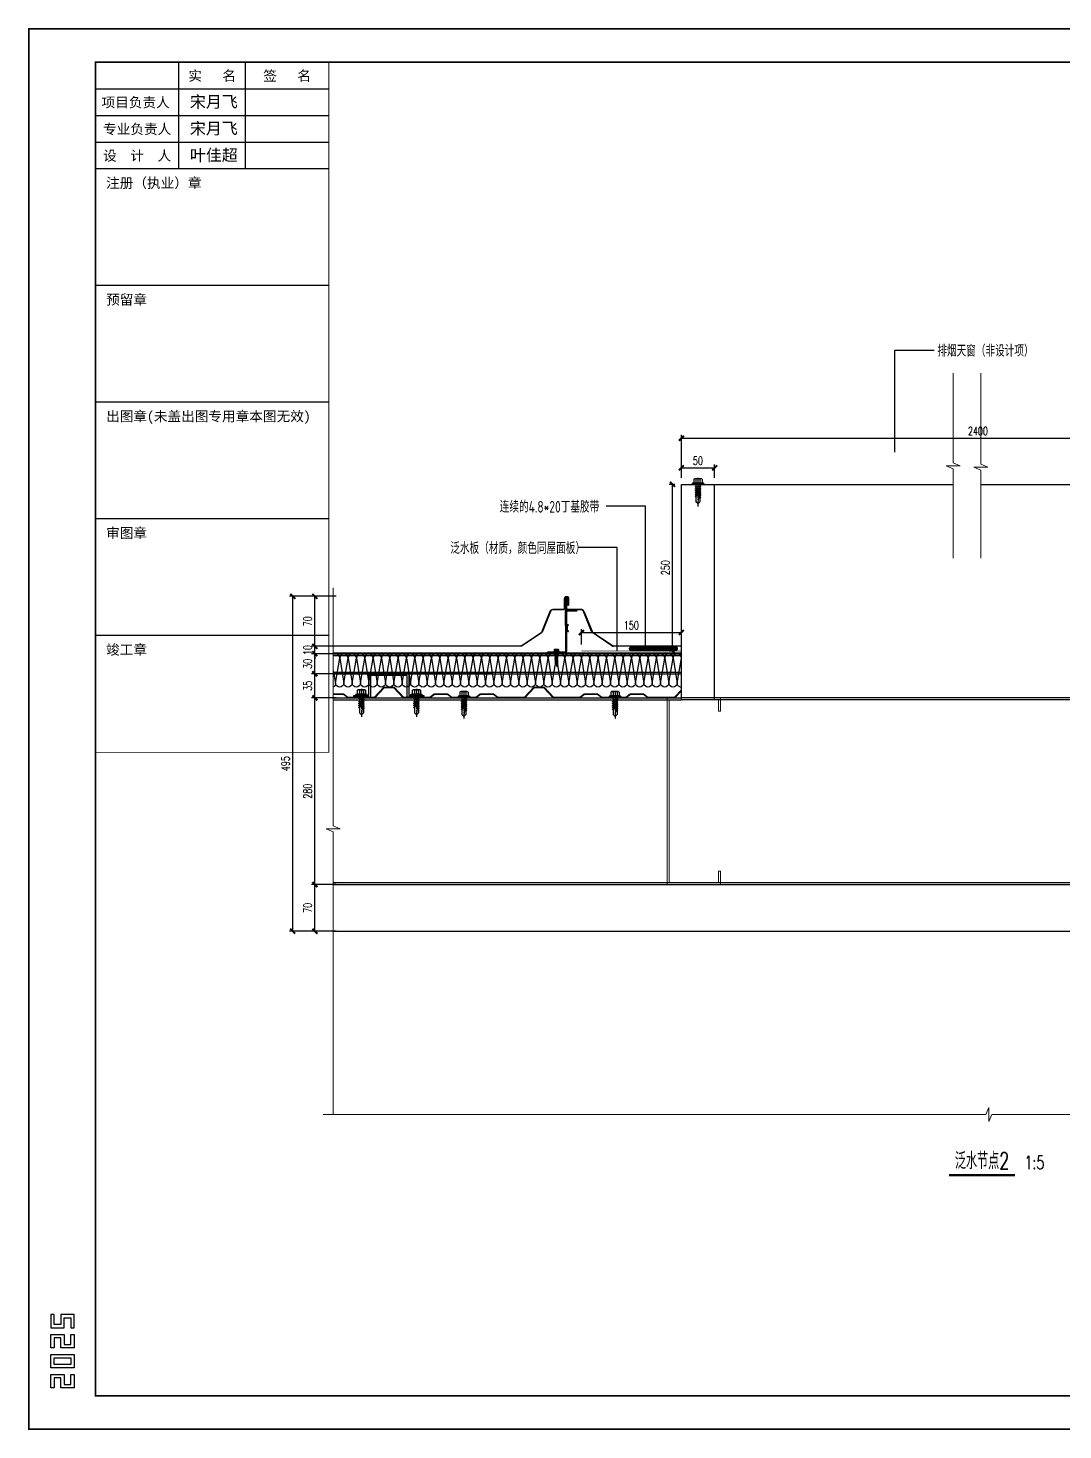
# Model space of a CAD drawing. Extents: x -599358 to 2865263, y -1062760 to 486533.
# Drawn here: x 129578 to 131130, y -728503 to -726400 of the extents above; entities that cross this region are included whole.
import ezdxf
from ezdxf.enums import TextEntityAlignment as Align

# ---------------------------------------------------------------- set-up
doc = ezdxf.new("R2010")
doc.units = 0
doc.linetypes.add('CENTER2', pattern=[28.575, 19.05, -3.175, 3.175, -3.175])
doc.linetypes.add('DASH', pattern=[0.35, 0.25, -0.1])
for name, color, linetype in [('0-cxFrame', 155, 'Continuous'), ('3符号', 173, 'Continuous'), ('A-AXIS-DP', 126, 'Continuous'), ('A-PUB_HATCH', 8, 'Continuous'), ('A-WINDOW', 140, 'Continuous'), ('BWM', 8, 'Continuous'), ('DIM', 173, 'Continuous'), ('Frame', 255, 'Continuous'), ('Glass cotton', 95, 'Continuous'), ('PJ', 151, 'Continuous'), ('qianming', 155, 'Continuous'), ('SEAMLOK75 - SHEET', 6, 'Continuous'), ('V900型压型底板', 190, 'Continuous'), ('WZ', 2, 'Continuous'), ('ZX', 1, 'CENTER2')]:
    doc.layers.add(name, color=color, linetype=linetype)
for name, color, linetype, lineweight in [('0-cxText', 131, 'Continuous', 25), ('S-dim', 81, 'Continuous', 0), ('屋面板', 6, 'Continuous', 13), ('底板', 2, 'Continuous', 13), ('文字标注引出线', 7, 'Continuous', 15), ('粗', 7, 'Continuous', 50), ('紧固件', 4, 'Continuous', 13)]:
    doc.layers.add(name, color=color, linetype=linetype, lineweight=lineweight)
doc.styles.add('cx_biaoti', font='')
doc.styles.add('cx_tuming', font='simhei.ttf')
doc.styles.add('cx_tuqian1', font='宋体.shx')
doc.styles.add('DHTEXT-1', font='romans.shx', dxfattribs={"width": 0.7, "bigfont": 'chinese.shx'})
doc.styles.add('jhz', font='TSSDENG.SHX', dxfattribs={"width": 0.75, "bigfont": 'TSSDCHN.SHX'})
doc.styles.add('卓越符号', font='ROMANS.shx', dxfattribs={"width": 0.7, "bigfont": 'CHINESE.shx'})
doc.styles.add('图框宋体', font='', dxfattribs={"width": 0.75})
doc.styles.add('黑体', font='simhei.ttf')
doc.styles.get('cx_biaoti').set_extended_font_data('SimSun')
doc.styles.get('图框宋体').set_extended_font_data('SimSun')
doc.dimstyles.new('ZN5', dxfattribs={"dimscale": 5, "dimtxt": 2.5, "dimasz": 1.5, "dimexe": 1, "dimexo": 2, "dimgap": 0.9, "dimtad": 1, "dimdec": 0, "dimdsep": 46, "dimtxsty": 'DHTEXT-1', "dimblk": 'ARCHTICK', "dimcen": 2.5, "dimclrd": 173, "dimclre": 173, "dimclrt": 7, "dimazin": 2, "dimtfac": 1, "dimtix": 1, "dimtmove": 2, "dimatfit": 3, "dimfxl": 0, "dimarcsym": 0})

# ---------------------------------------------------------------- blocks, each defined once
blk = doc.blocks.new('*U1764')
at = {"const_width": 0.7}
blk.add_lwpolyline([(-9.89, 0), (9.89, 0)], dxfattribs=at)
at = {"color": 0, "style": '卓越符号', "width": 0.7, "flags": 8}
blk.add_attdef('图名', text='', height=5, dxfattribs=at).set_placement((0, 1.85), align=Align.CENTER)
blk.add_attdef('比例', (12.69, 1.85), '', height=4, dxfattribs=at)
blk = doc.blocks.new('*U641')
at = {"layer": 'PJ'}
for p, q in [((-4.4, 0.5), (-4.4, 0)), ((4.4, 0), (-4.4, 0)), ((-4.1, 0.8), (-3.1, 1)), ((4.1, 0.8), (-4.1, 0.8)), ((-3.1, 3.9), (-3.1, 1)), ((3.1, 1), (-3.1, 1)), ((2.3, 4.2), (-2.3, 4.2)), ((-2, 0.8), (-1.5, 1)), ((-1.5, 3.9), (-1.5, 1)), ((-1.5, 0), (-1.5, -1.6)), ((1.5, 3.9), (1.5, 1)), ((2.2, 0.8), (1.5, 1)), ((1.5, 0), (1.5, -1.1)), ((3.1, 3.9), (3.1, 1)), ((4.1, 0.8), (3.1, 1)), ((4.4, 0.5), (4.4, 0)), ((-2.1, -1.9), (2.1, -1.4)), ((-2.1, -1.9), (-1.5, -1.6)), ((-2.1, -1.9), (-1.5, -2.2)), ((-2.1, -3.3), (2.1, -2.8)), ((-2.1, -3.3), (-1.5, -3)), ((-2.1, -3.3), (-1.5, -3.6)), ((-2.1, -4.7), (2.1, -4.2)), ((-2.1, -4.7), (-1.5, -4.4)), ((-2.1, -4.7), (-1.5, -5)), ((-2.1, -6.1), (2.1, -5.6)), ((-2.1, -6.1), (-1.5, -5.8)), ((-2.1, -6.1), (-1.5, -6.4)), ((-2.1, -7.5), (2.1, -7)), ((-2.1, -7.5), (-1.5, -7.2)), ((-2.1, -7.5), (-1.5, -7.8)), ((-2.1, -8.9), (-1.5, -8.6)), ((-2.1, -8.9), (-1.1, -8.8)), ((-2.1, -8.9), (-1.5, -9.2)), ((-1.5, -1.6), (1.5, -1.1)), ((-1.5, -2.2), (1.5, -1.7)), ((-1.5, -2.2), (-1.5, -3)), ((-1.5, -3), (1.5, -2.5)), ((-1.5, -3.6), (1.5, -3.1)), ((-1.5, -3.6), (-1.5, -4.4)), ((-1.5, -4.4), (1.5, -3.9)), ((-1.5, -5), (1.5, -4.5)), ((-1.5, -5), (-1.5, -5.8)), ((-1.5, -5.8), (1.5, -5.3)), ((-1.5, -6.4), (1.5, -5.9)), ((-1.5, -6.4), (-1.5, -7.2)), ((-1.5, -7.2), (1.5, -6.7)), ((-1.5, -7.8), (1.5, -7.3)), ((-1.5, -7.8), (-1.5, -8.6)), ((-1.5, -8.6), (-1, -8.5)), ((-1.5, -9.2), (-1.5, -13)), ((-1.5, -9.2), (-1.3, -9.2)), ((0.6, -8.2), (1.5, -8.1)), ((0.7, -8.6), (2.1, -8.4)), ((0.7, -8.8), (1.5, -8.7)), ((0.7, -9.6), (1.5, -9.5)), ((0.7, -10), (2.1, -9.8)), ((0.7, -10.2), (1.5, -10.1)), ((1.5, -0.3), (1.5, -1.1)), ((2.1, -1.4), (1.5, -1.1)), ((2.1, -1.4), (1.5, -1.7)), ((1.5, -1.7), (1.5, -2.5)), ((2.1, -2.8), (1.5, -2.5)), ((2.1, -2.8), (1.5, -3.1)), ((1.5, -3.1), (1.5, -3.9)), ((2.1, -4.2), (1.5, -3.9)), ((2.1, -4.2), (1.5, -4.5)), ((1.5, -4.5), (1.5, -5.3)), ((2.1, -5.6), (1.5, -5.3)), ((2.1, -5.6), (1.5, -5.9)), ((1.5, -5.9), (1.5, -6.7)), ((2.1, -7), (1.5, -6.7)), ((2.1, -7), (1.5, -7.3)), ((1.5, -7.3), (1.5, -8.1)), ((2.1, -8.4), (1.5, -8.1)), ((2.1, -8.4), (1.5, -8.7)), ((1.5, -8.7), (1.5, -9.5)), ((2.1, -9.8), (1.5, -9.5)), ((2.1, -9.8), (1.5, -10.1)), ((1.5, -10.1), (1.5, -13)), ((0, -14.4), (-1.5, -13)), ((0, -14.4), (1.5, -13))]:
    blk.add_line(p, q, dxfattribs=at)
blk.add_lwpolyline([(0, -14.4), (0.7, -10.2), (0.7, -8.5, 0.417657), (0.4, -8.2, 0.097062), (-1, -8.5), (-1.5, -9.6)], format="xyb", dxfattribs=at)
for centre, radius, start, end in [((-4.1, 0.5), 0.3, 90, 180), ((-2.3, 3.3), 0.951, 35.4009, 144.5991), ((0, 1), 3.2, 61.0594, 118.9406), ((2.3, 3.3), 0.951, 35.4009, 144.5991), ((4.1, 0.5), 0.3, 0, 90)]:
    blk.add_arc(centre, radius, start, end, dxfattribs=at)
at = {"layer": 'ZX', "ltscale": 0.2}
blk.add_line((0, 4.9), (0, -16.8), dxfattribs=at)
blk = doc.blocks.new('00990')
at = {"color": 2}
blk.add_lwpolyline([(7292.4, -17093.5), (7314.9, -17093.5), (7314.9, -17061), (7374.9, -17061), (7374.9, -17093.5), (7397.4, -17093.5), (7397.4, -17096), (7372.4, -17096), (7372.4, -17063.5), (7317.4, -17063.5), (7317.4, -17096), (7292.4, -17096)], close=True, dxfattribs=at)
at = {"layer": '紧固件', "xscale": 2, "yscale": 2, "zscale": 2}
for p in [(7303.6, -17093.5), (7386.1, -17093.5, 0)]:
    blk.add_blockref('*U641', p, dxfattribs=at)
blk = doc.blocks.new('*U1726')
at = {"layer": 'PJ'}
for p, q in [((-4.4, 0.5), (-4.4, 0)), ((4.4, 0), (-4.4, 0)), ((-4.1, 0.8), (-3.1, 1)), ((4.1, 0.8), (-4.1, 0.8)), ((-3.1, 3.9), (-3.1, 1)), ((3.1, 1), (-3.1, 1)), ((2.3, 4.2), (-2.3, 4.2)), ((-2, 0.8), (-1.5, 1)), ((-1.5, 3.9), (-1.5, 1)), ((-1.5, 0), (-1.5, -1.6)), ((1.5, 3.9), (1.5, 1)), ((2.2, 0.8), (1.5, 1)), ((1.5, 0), (1.5, -1.1)), ((3.1, 3.9), (3.1, 1)), ((4.1, 0.8), (3.1, 1)), ((4.4, 0.5), (4.4, 0)), ((-2.1, -1.9), (2.1, -1.4)), ((-2.1, -1.9), (-1.5, -1.6)), ((-2.1, -1.9), (-1.5, -2.2)), ((-2.1, -3.3), (2.1, -2.8)), ((-2.1, -3.3), (-1.5, -3)), ((-2.1, -3.3), (-1.5, -3.6)), ((-2.1, -4.7), (2.1, -4.2)), ((-2.1, -4.7), (-1.5, -4.4)), ((-2.1, -4.7), (-1.5, -5)), ((-2.1, -6.1), (2.1, -5.6)), ((-2.1, -6.1), (-1.5, -5.8)), ((-2.1, -6.1), (-1.5, -6.4)), ((-2.1, -7.5), (2.1, -7)), ((-2.1, -7.5), (-1.5, -7.2)), ((-2.1, -7.5), (-1.5, -7.8)), ((-2.1, -8.9), (2.1, -8.4)), ((-2.1, -8.9), (-1.5, -8.6)), ((-2.1, -8.9), (-1.5, -9.2)), ((-2.1, -10.3), (2.1, -9.8)), ((-2.1, -10.3), (-1.5, -10)), ((-2.1, -10.3), (-1.5, -10.6)), ((-2.1, -11.7), (2.1, -11.2)), ((-2.1, -11.7), (-1.5, -11.4)), ((-2.1, -11.7), (-1.5, -12)), ((-2.1, -13.1), (-1.5, -12.8)), ((-2.1, -13.1), (-1.1, -13)), ((-2.1, -13.1), (-1.5, -13.4)), ((-1.5, -1.6), (1.5, -1.1)), ((-1.5, -2.2), (1.5, -1.7)), ((-1.5, -2.2), (-1.5, -3)), ((-1.5, -3), (1.5, -2.5)), ((-1.5, -3.6), (1.5, -3.1)), ((-1.5, -3.6), (-1.5, -4.4)), ((-1.5, -4.4), (1.5, -3.9)), ((-1.5, -5), (1.5, -4.5)), ((-1.5, -5), (-1.5, -5.8)), ((-1.5, -5.8), (1.5, -5.3)), ((-1.5, -6.4), (1.5, -5.9)), ((-1.5, -6.4), (-1.5, -7.2)), ((-1.5, -7.2), (1.5, -6.7)), ((-1.5, -7.8), (1.5, -7.3)), ((-1.5, -7.8), (-1.5, -8.6)), ((-1.5, -8.6), (1.5, -8.1)), ((-1.5, -9.2), (1.5, -8.7)), ((-1.5, -9.2), (-1.5, -10)), ((-1.5, -10), (1.5, -9.5)), ((-1.5, -10.6), (1.5, -10.1)), ((-1.5, -10.6), (-1.5, -11.4)), ((-1.5, -11.4), (1.5, -10.9)), ((-1.5, -12), (1.5, -11.5)), ((-1.5, -12), (-1.5, -12.8)), ((-1.5, -12.8), (-1, -12.7)), ((-1.5, -13.4), (-1.5, -17.2)), ((-1.5, -13.4), (-1.3, -13.4)), ((0, -18.6), (-1.5, -17.2)), ((0, -18.6), (1.5, -17.2)), ((0.6, -12.4), (1.5, -12.3)), ((0.7, -12.8), (2.1, -12.6)), ((0.7, -13), (1.5, -12.9)), ((0.7, -13.8), (1.5, -13.7)), ((0.7, -14.2), (2.1, -14)), ((0.7, -14.4), (1.5, -14.3)), ((1.5, -0.3), (1.5, -1.1)), ((2.1, -1.4), (1.5, -1.1)), ((2.1, -1.4), (1.5, -1.7)), ((1.5, -1.7), (1.5, -2.5)), ((2.1, -2.8), (1.5, -2.5)), ((2.1, -2.8), (1.5, -3.1)), ((1.5, -3.1), (1.5, -3.9)), ((2.1, -4.2), (1.5, -3.9)), ((2.1, -4.2), (1.5, -4.5)), ((1.5, -4.5), (1.5, -5.3)), ((2.1, -5.6), (1.5, -5.3)), ((2.1, -5.6), (1.5, -5.9)), ((1.5, -5.9), (1.5, -6.7)), ((2.1, -7), (1.5, -6.7)), ((2.1, -7), (1.5, -7.3)), ((1.5, -7.3), (1.5, -8.1)), ((2.1, -8.4), (1.5, -8.1)), ((2.1, -8.4), (1.5, -8.7)), ((1.5, -8.7), (1.5, -9.5)), ((2.1, -9.8), (1.5, -9.5)), ((2.1, -9.8), (1.5, -10.1)), ((1.5, -10.1), (1.5, -10.9)), ((2.1, -11.2), (1.5, -10.9)), ((2.1, -11.2), (1.5, -11.5)), ((1.5, -11.5), (1.5, -12.3)), ((2.1, -12.6), (1.5, -12.3)), ((2.1, -12.6), (1.5, -12.9)), ((1.5, -12.9), (1.5, -13.7)), ((2.1, -14), (1.5, -13.7)), ((2.1, -14), (1.5, -14.3)), ((1.5, -14.3), (1.5, -17.2))]:
    blk.add_line(p, q, dxfattribs=at)
blk.add_lwpolyline([(0, -18.6), (0.7, -14.4), (0.7, -12.7, 0.417657), (0.4, -12.4, 0.097062), (-1, -12.7), (-1.5, -13.8)], format="xyb", dxfattribs=at)
for centre, radius, start, end in [((-4.1, 0.5), 0.3, 90, 180), ((-2.3, 3.3), 0.951, 35.4009, 144.5991), ((0, 1), 3.2, 61.0594, 118.9406), ((2.3, 3.3), 0.951, 35.4009, 144.5991), ((4.1, 0.5), 0.3, 0, 90)]:
    blk.add_arc(centre, radius, start, end, dxfattribs=at)
at = {"layer": 'ZX', "ltscale": 0.2}
blk.add_line((0, 4.9), (0, -21), dxfattribs=at)
blk = doc.blocks.new('A$C06060CBF')
at = {"layer": '粗', "lineweight": -2}
for p, q in [((26.8, 41.2), (26.8, 82.1)), ((27.4, 41.2), (27.4, 82.1)), ((43.8, 63.6), (29.7, 63.6)), ((43.8, 62.4), (43.8, 63.6)), ((27.4, 2.3), (27.4, 61.4)), ((28.7, 59.5), (27.4, 59.5)), ((30.4, 42.2), (28, 40.8)), ((28.7, 2.3), (28.7, 61.4)), ((43.8, 62.4), (29.7, 62.4)), ((26.8, 33), (26.8, 28.9)), ((28.7, 41.2), (27.4, 41.2)), ((27.4, 33), (27.4, 28.9)), ((28.7, 33), (27.4, 33)), ((30.4, 32), (28, 33.3)), ((29.2, 40.8), (28.4, 40.3)), ((29.2, 33.4), (28.4, 33.9)), ((30.7, 41.6), (29.2, 40.8)), ((29.2, 33.8), (29.2, 40.3)), ((30.7, 32.5), (29.2, 33.4)), ((30.9, 41.1), (29.8, 40.4)), ((29.8, 33.8), (29.8, 40.3)), ((30.6, 33.3), (29.8, 33.7)), ((30.9, 33.1), (29.8, 33.7)), ((26.4, 1.2), (0, 1.2)), ((0, 0), (0, 1.2)), ((26.4, 0), (0, 0)), ((19.5, 0), (19.5, 1.2))]:
    blk.add_line(p, q, dxfattribs=at)
at = {"layer": '粗'}
blk.add_line((27.4, 28.9), (26.8, 28.9), dxfattribs=at)
at = {"layer": '粗', "linetype": 'DASH', "lineweight": -2}
for p, q in [((9.7, 1.2), (9.7, 0)), ((16.9, 1.2), (16.9, 0))]:
    blk.add_line(p, q, dxfattribs=at)
at = {"layer": '粗', "lineweight": -2}
blk.add_lwpolyline([(27.4, 82.1, -1), (29.9, 82.1), (29.9, 73.1), (30.5, 73.1), (30.5, 82.1, 1), (26.8, 82.1)], format="xyb", dxfattribs=at)
for centre, radius, start, end in [((29.7, 61.4), 2.25, 90, 180), ((29.7, 61.4), 1.02, 90, 180), ((30.6, 41.6), 0.627, 302.657, 103.9204), ((27.8, 41.2), 1.02, 180, 300), ((27.8, 33), 1.02, 60, 180), ((27.8, 41.2), 0.41, 180, 300), ((27.8, 33), 0.41, 60, 180), ((29.9, 40.3), 0.717, 120, 180), ((29.9, 33.8), 0.717, 180, 240), ((29.9, 40.3), 0.102, 120, 180), ((29.9, 33.8), 0.102, 180, 240), ((30.6, 32.6), 0.627, 256.0796, 57.343), ((26.4, 2.3), 1.02, 270, 0), ((26.4, 2.3), 2.25, 270, 0)]:
    blk.add_arc(centre, radius, start, end, dxfattribs=at)
at = {"layer": '紧固件', "xscale": -1.023999999801318, "yscale": 1.023999999801318, "zscale": 1.023999999801318}
blk.add_blockref('*U1726', (13.2, 1.2), dxfattribs=at)
blk = doc.blocks.new('38990')
h = blk.add_hatch()
h.set_pattern_fill('ANSI31', color=256, scale=0.34, angle=-4.9986, style=0)
h.set_pattern_definition([(40.0013865, (1380503.2507, -35356.2821), (-0.693909236, 0.826928184), [])])
edge = h.paths.add_edge_path()
edge.add_arc((1405618.2, -61328.6), 3.6, 270.5816, 449.6218)
edge.add_line((1405618.3, -61325), (1405552.7, -61324.9))
edge.add_arc((1405554.6, -61328.5), 4.04, 116.9061, 243.2973)
edge.add_line((1405552.7, -61332.1), (1405618.3, -61332.2))
at = {"layer": 'A-PUB_HATCH', "color": 7}
for p, q in [((1405552.8, -61324.9, 39226584.3), (1405618.3, -61325, 39226584.3)), ((1405552.8, -61332.1, 39226584.3), (1405618.3, -61332.2, 39226584.3))]:
    blk.add_line(p, q, dxfattribs=at)
at = {"layer": 'Frame'}
for centre, radius, start, end in [((1405554.5, -61328.5, 39226584.3), 4.01, 115.9713, 243.9922), ((1405618.5, -61328.6, 39226584.3), 3.61, 266.5513, 93.4122)]:
    blk.add_arc(centre, radius, start, end, dxfattribs=at)
blk = doc.blocks.new('_ArchTick')
at = {"color": 0, "linetype": 'ByBlock', "const_width": 0.4}
blk.add_lwpolyline([(-0.5, -0.5), (0.5, 0.5)], dxfattribs=at)
blk = doc.blocks.new('*D1809')
at = {"layer": 'Defpoints', "color": 0, "ltscale": 50, "transparency": 16777216}
for p in [(130557.8, -727307.1), (130407.8, -727334.8), (130557.8, -727334.8)]:
    blk.add_point(p, dxfattribs=at)
at = {"layer": 'DIM', "color": 173, "linetype": 'ByBlock', "lineweight": -2, "ltscale": 50, "transparency": 16777216}
for p, q in [((130407.8, -727324.8), (130407.8, -727302.1)), ((130407.8, -727307.1), (130557.8, -727307.1)), ((130557.8, -727324.8), (130557.8, -727302.1))]:
    blk.add_line(p, q, dxfattribs=at)
at = {"layer": 'DIM', "color": 173, "lineweight": -2, "ltscale": 50, "transparency": 16777216, "xscale": 7.5, "yscale": 7.5, "zscale": 7.5, "rotation": 180}
blk.add_blockref('_ArchTick', (130407.8, -727307.1), dxfattribs=at)
at = {"layer": 'DIM', "color": 173, "lineweight": -2, "ltscale": 50, "transparency": 16777216, "xscale": 7.5, "yscale": 7.5, "zscale": 7.5}
blk.add_blockref('_ArchTick', (130557.8, -727307.1), dxfattribs=at)
at = {"layer": 'DIM', "color": 7, "ltscale": 50, "transparency": 16777216, "insert": (130482.8, -727296.3), "char_height": 12.5, "attachment_point": 5, "style": 'DHTEXT-1'}
blk.add_mtext('150', dxfattribs=at)
blk = doc.blocks.new('*D1810')
at = {"layer": 'Defpoints', "color": 0, "ltscale": 50, "transparency": 16777216}
for p in [(130544.6, -727084.8), (130557.8, -727084.8), (130557.8, -727334.8)]:
    blk.add_point(p, dxfattribs=at)
at = {"layer": 'DIM', "color": 173, "linetype": 'ByBlock', "lineweight": -2, "ltscale": 50, "transparency": 16777216}
for p, q in [((130547.8, -727084.8), (130539.6, -727084.8)), ((130544.6, -727334.8), (130544.6, -727084.8)), ((130547.8, -727334.8), (130539.6, -727334.8))]:
    blk.add_line(p, q, dxfattribs=at)
at = {"layer": 'DIM', "color": 173, "lineweight": -2, "ltscale": 50, "transparency": 16777216, "xscale": 7.5, "yscale": 7.5, "zscale": 7.5}
for p, rotation in [((130544.6, -727084.8), 90), ((130544.6, -727334.8), 270)]:
    blk.add_blockref('_ArchTick', p, dxfattribs=dict(at, rotation=rotation))
at = {"layer": 'DIM', "color": 7, "ltscale": 50, "transparency": 16777216, "insert": (130533.9, -727209.8), "char_height": 12.5, "attachment_point": 5, "rotation": 90, "style": 'DHTEXT-1'}
blk.add_mtext('250', dxfattribs=at)
blk = doc.blocks.new('*D1856')
at = {"layer": 'Defpoints', "color": 0, "ltscale": 50, "transparency": 16777216}
for p in [(131447.8, -727015.7), (130557.8, -727084.8, 0), (131447.8, -727084.8, 0)]:
    blk.add_point(p, dxfattribs=at)
at = {"layer": 'DIM', "color": 173, "linetype": 'ByBlock', "lineweight": -2, "ltscale": 50, "transparency": 16777216}
for p, q in [((130557.8, -727074.8), (130557.8, -727010.7)), ((130557.8, -727015.7), (131447.8, -727015.7)), ((131447.8, -727074.8), (131447.8, -727010.7))]:
    blk.add_line(p, q, dxfattribs=at)
at = {"layer": 'DIM', "color": 173, "lineweight": -2, "ltscale": 50, "transparency": 16777216, "xscale": 7.5, "yscale": 7.5, "zscale": 7.5, "rotation": 180}
blk.add_blockref('_ArchTick', (130557.8, -727015.7), dxfattribs=at)
at = {"layer": 'DIM', "color": 173, "lineweight": -2, "ltscale": 50, "transparency": 16777216, "xscale": 7.5, "yscale": 7.5, "zscale": 7.5}
blk.add_blockref('_ArchTick', (131447.8, -727015.7), dxfattribs=at)
at = {"layer": 'DIM', "color": 7, "ltscale": 50, "transparency": 16777216, "insert": (131002.8, -727005), "char_height": 12.5, "attachment_point": 5, "style": 'DHTEXT-1'}
blk.add_mtext('2400', dxfattribs=at)
blk = doc.blocks.new('*D1864')
at = {"layer": 'Defpoints', "color": 0, "ltscale": 50, "transparency": 16777216}
for p in [(130008, -727405), (130050.1, -727405), (130050.1, -727685)]:
    blk.add_point(p, dxfattribs=at)
at = {"layer": 'DIM', "color": 173, "linetype": 'ByBlock', "lineweight": -2, "ltscale": 50, "transparency": 16777216}
for p, q in [((130040.1, -727405), (130003, -727405)), ((130008, -727685), (130008, -727405)), ((130040.1, -727685), (130003, -727685))]:
    blk.add_line(p, q, dxfattribs=at)
at = {"layer": 'DIM', "color": 173, "lineweight": -2, "ltscale": 50, "transparency": 16777216, "xscale": 7.5, "yscale": 7.5, "zscale": 7.5}
for p, rotation in [((130008, -727405), 90), ((130008, -727685), 270)]:
    blk.add_blockref('_ArchTick', p, dxfattribs=dict(at, rotation=rotation))
at = {"layer": 'DIM', "color": 7, "ltscale": 50, "transparency": 16777216, "insert": (129997.2, -727545), "char_height": 12.5, "attachment_point": 5, "rotation": 90, "style": 'DHTEXT-1'}
blk.add_mtext('280', dxfattribs=at)
blk = doc.blocks.new('*D1865')
at = {"layer": 'Defpoints', "color": 0, "ltscale": 50, "transparency": 16777216}
for p in [(130008, -727368.9), (130283.8, -727368.9), (130050.1, -727405)]:
    blk.add_point(p, dxfattribs=at)
at = {"layer": 'DIM', "color": 173, "linetype": 'ByBlock', "lineweight": -2, "ltscale": 50, "transparency": 16777216}
for p, q in [((130273.8, -727368.9), (130003, -727368.9)), ((130008, -727405), (130008, -727368.9)), ((130040.1, -727405), (130003, -727405))]:
    blk.add_line(p, q, dxfattribs=at)
at = {"layer": 'DIM', "color": 173, "lineweight": -2, "ltscale": 50, "transparency": 16777216, "xscale": 7.5, "yscale": 7.5, "zscale": 7.5}
for p, rotation in [((130008, -727368.9), 90), ((130008, -727405), 270)]:
    blk.add_blockref('_ArchTick', p, dxfattribs=dict(at, rotation=rotation))
at = {"layer": 'DIM', "color": 7, "ltscale": 50, "transparency": 16777216, "insert": (129997.2, -727386.9), "char_height": 12.5, "attachment_point": 5, "rotation": 90, "style": 'DHTEXT-1'}
blk.add_mtext('35', dxfattribs=at)
blk = doc.blocks.new('*D1866')
at = {"layer": 'Defpoints', "color": 0, "ltscale": 50, "transparency": 16777216}
for p in [(130008, -727338.9), (130050.1, -727338.9), (130283.8, -727368.9)]:
    blk.add_point(p, dxfattribs=at)
at = {"layer": 'DIM', "color": 173, "linetype": 'ByBlock', "lineweight": -2, "ltscale": 50, "transparency": 16777216}
for p, q in [((130040.1, -727338.9), (130003, -727338.9)), ((130008, -727368.9), (130008, -727338.9)), ((130273.8, -727368.9), (130003, -727368.9))]:
    blk.add_line(p, q, dxfattribs=at)
at = {"layer": 'DIM', "color": 173, "lineweight": -2, "ltscale": 50, "transparency": 16777216, "xscale": 7.5, "yscale": 7.5, "zscale": 7.5}
for p, rotation in [((130008, -727338.9), 90), ((130008, -727368.9), 270)]:
    blk.add_blockref('_ArchTick', p, dxfattribs=dict(at, rotation=rotation))
at = {"layer": 'DIM', "color": 7, "ltscale": 50, "transparency": 16777216, "insert": (129997.2, -727353.9), "char_height": 12.5, "attachment_point": 5, "rotation": 90, "style": 'DHTEXT-1'}
blk.add_mtext('30', dxfattribs=at)
blk = doc.blocks.new('*D1867')
at = {"layer": 'Defpoints', "color": 0, "ltscale": 50, "transparency": 16777216}
for p in [(130008, -727327.7), (130050.1, -727327.7, 0), (130050.1, -727338.9)]:
    blk.add_point(p, dxfattribs=at)
at = {"layer": 'DIM', "color": 173, "linetype": 'ByBlock', "lineweight": -2, "ltscale": 50, "transparency": 16777216}
for p, q in [((130040.1, -727327.7), (130003, -727327.7)), ((130008, -727327.7), (130008, -727320.2)), ((130008, -727338.9), (130008, -727327.7)), ((130040.1, -727338.9), (130003, -727338.9)), ((130008, -727338.9), (130008, -727346.4))]:
    blk.add_line(p, q, dxfattribs=at)
at = {"layer": 'DIM', "color": 173, "lineweight": -2, "ltscale": 50, "transparency": 16777216, "xscale": 7.5, "yscale": 7.5, "zscale": 7.5}
for p, rotation in [((130008, -727327.7), 270), ((130008, -727338.9), 90)]:
    blk.add_blockref('_ArchTick', p, dxfattribs=dict(at, rotation=rotation))
at = {"layer": 'DIM', "color": 7, "ltscale": 50, "transparency": 16777216, "insert": (129997.2, -727333.3), "char_height": 12.5, "attachment_point": 5, "rotation": 90, "style": 'DHTEXT-1'}
blk.add_mtext('10', dxfattribs=at)
blk = doc.blocks.new('*D1868')
at = {"layer": 'Defpoints', "color": 0, "ltscale": 50, "transparency": 16777216}
for p in [(130008, -727252.7), (130050.1, -727252.7, 0), (130050.1, -727327.7, 0)]:
    blk.add_point(p, dxfattribs=at)
at = {"layer": 'DIM', "color": 173, "linetype": 'ByBlock', "lineweight": -2, "ltscale": 50, "transparency": 16777216}
for p, q in [((130040.1, -727252.7), (130003, -727252.7)), ((130008, -727327.7), (130008, -727252.7)), ((130040.1, -727327.7), (130003, -727327.7))]:
    blk.add_line(p, q, dxfattribs=at)
at = {"layer": 'DIM', "color": 173, "lineweight": -2, "ltscale": 50, "transparency": 16777216, "xscale": 7.5, "yscale": 7.5, "zscale": 7.5}
for p, rotation in [((130008, -727252.7), 90), ((130008, -727327.7), 270)]:
    blk.add_blockref('_ArchTick', p, dxfattribs=dict(at, rotation=rotation))
at = {"layer": 'DIM', "color": 7, "ltscale": 50, "transparency": 16777216, "insert": (129997.2, -727290.2), "char_height": 12.5, "attachment_point": 5, "rotation": 90, "style": 'DHTEXT-1'}
blk.add_mtext('70', dxfattribs=at)
blk = doc.blocks.new('*D1869')
at = {"layer": 'Defpoints', "color": 0, "ltscale": 50, "transparency": 16777216}
for p in [(129974.8, -727252.7), (130050.1, -727252.7, 0), (130050.1, -727755)]:
    blk.add_point(p, dxfattribs=at)
at = {"layer": 'DIM', "color": 173, "linetype": 'ByBlock', "lineweight": -2, "ltscale": 50, "transparency": 16777216}
for p, q in [((130040.1, -727252.7), (129969.8, -727252.7)), ((129974.8, -727755), (129974.8, -727252.7)), ((130040.1, -727755), (129969.8, -727755))]:
    blk.add_line(p, q, dxfattribs=at)
at = {"layer": 'DIM', "color": 173, "lineweight": -2, "ltscale": 50, "transparency": 16777216, "xscale": 7.5, "yscale": 7.5, "zscale": 7.5}
for p, rotation in [((129974.8, -727252.7), 90), ((129974.8, -727755), 270)]:
    blk.add_blockref('_ArchTick', p, dxfattribs=dict(at, rotation=rotation))
at = {"layer": 'DIM', "color": 7, "ltscale": 50, "transparency": 16777216, "insert": (129964, -727503.8), "char_height": 12.5, "attachment_point": 5, "rotation": 90, "style": 'DHTEXT-1'}
blk.add_mtext('495', dxfattribs=at)
blk = doc.blocks.new('*D1870')
at = {"layer": 'Defpoints', "color": 0, "ltscale": 50, "transparency": 16777216}
for p in [(130008, -727685), (130050.1, -727685), (130050.1, -727755)]:
    blk.add_point(p, dxfattribs=at)
at = {"layer": 'DIM', "color": 173, "linetype": 'ByBlock', "lineweight": -2, "ltscale": 50, "transparency": 16777216}
for p, q in [((130040.1, -727685), (130003, -727685)), ((130008, -727755), (130008, -727685)), ((130040.1, -727755), (130003, -727755))]:
    blk.add_line(p, q, dxfattribs=at)
at = {"layer": 'DIM', "color": 173, "lineweight": -2, "ltscale": 50, "transparency": 16777216, "xscale": 7.5, "yscale": 7.5, "zscale": 7.5}
for p, rotation in [((130008, -727685), 90), ((130008, -727755), 270)]:
    blk.add_blockref('_ArchTick', p, dxfattribs=dict(at, rotation=rotation))
at = {"layer": 'DIM', "color": 7, "ltscale": 50, "transparency": 16777216, "insert": (129997.2, -727720), "char_height": 12.5, "attachment_point": 5, "rotation": 90, "style": 'DHTEXT-1'}
blk.add_mtext('70', dxfattribs=at)
blk = doc.blocks.new('zjcx_lan_xinxi(Dragon)')
for p, q in [((7000, -3200), (0, -3200)), ((7000, -6700), (0, -6700)), ((7000, -10200), (0, -10200)), ((7000, -13700), (0, -13700)), ((7000, -17200), (0, -17200))]:
    blk.add_line(p, q)
at = {"const_width": 25}
blk.add_lwpolyline([(0, -20700), (7000, -20700), (7000, 0), (0, 0)], close=True, dxfattribs=at)
for points in [[(2500, -3200), (2500, 0)], [(4500, -3200), (4500, 0)], [(0, -800), (7000, -800)], [(0, -1600), (7000, -1600)], [(0, -2400), (7000, -2400)]]:
    blk.add_lwpolyline(points)
for points in [[(7000, -3200), (7000, 0)], [(0, -3200), (7000, -3200)], [(0, -20700), (7000, -20700), (7000, -3200)], [(0, -20700), (7000, -20700)]]:
    blk.add_lwpolyline(points, dxfattribs=at)
at = {"style": '图框宋体'}
for s, p in [('实   名', (3500, -400)), ('签   名', (5750, -400)), ('项目负责人', (1204, -1200)), ('专业负责人', (1250, -2000)), ('设  计  人', (1250, -2800))]:
    blk.add_text(s, height=300, dxfattribs=at).set_placement(p, align=Align.MIDDLE)
for s, p in [('注册（执业）章', (318, -3771)), ('预留章', (318, -7271)), ('出图章(未盖出图专用章本图无效)', (318, -10771)), ('审图章', (318, -14271)), ('竣工章', (318, -17771))]:
    blk.add_text(s, height=300, dxfattribs=at).set_placement(p)
blk = doc.blocks.new('T-信息(Dragon)')
at = {"layer": '0-cxFrame'}
blk.add_blockref('zjcx_lan_xinxi(Dragon)', (0, 0), dxfattribs=at)
at = {"layer": 'qianming', "color": 3, "style": 'cx_biaoti'}
for s, p in [('宋月飞', (3550, -1186)), ('宋月飞', (3550, -1986)), ('叶佳超', (3550, -2786))]:
    blk.add_text(s, height=350, dxfattribs=at).set_placement(p, align=Align.MIDDLE_CENTER)
blk = doc.blocks.new('TK22.A2 L(Dragon)')
at = {"layer": '0-cxFrame', "color": 7, "const_width": 0.5}
blk.add_lwpolyline([(0, 0), (-594, 0), (-594, 420), (0, 420)], close=True, dxfattribs=at)
at = {"layer": '0-cxFrame', "const_width": 0.5}
blk.add_lwpolyline([(-80, 10), (-574, 10), (-574, 410), (-80, 410)], close=True, dxfattribs=at)
at = {"layer": 'Defpoints', "color": 2}
for points in [[(-586.37, 34.37), (-587.37, 34.37), (-587.37, 30.37), (-583.37, 30.37), (-583.37, 33.37), (-581.37, 33.37), (-581.37, 30.37), (-580.37, 30.37), (-580.37, 34.37), (-584.37, 34.37), (-584.37, 31.37), (-586.37, 31.37), (-586.37, 34.37)], [(-586.37, 24.37), (-587.37, 24.37), (-587.37, 28.37), (-583.37, 28.37), (-583.37, 25.37), (-581.37, 25.37), (-581.37, 28.37), (-580.37, 28.37), (-580.37, 24.37), (-584.37, 24.37), (-584.37, 27.37), (-586.37, 27.37), (-586.37, 24.37)], [(-586.37, 12.37), (-587.37, 12.37), (-587.37, 16.37), (-583.37, 16.37), (-583.37, 13.37), (-581.37, 13.37), (-581.37, 16.37), (-580.37, 16.37), (-580.37, 12.37), (-584.37, 12.37), (-584.37, 15.37), (-586.37, 15.37), (-586.37, 12.37)]]:
    blk.add_lwpolyline(points, dxfattribs=at)
for points in [[(-587.37, 18.37), (-587.37, 22.37), (-580.37, 22.37), (-580.37, 18.37)], [(-586.37, 19.37), (-586.37, 21.37), (-581.37, 21.37), (-581.37, 19.37)]]:
    blk.add_lwpolyline(points, close=True, dxfattribs=at)
at = {"layer": '0-cxFrame', "xscale": 0.01, "yscale": 0.01, "zscale": 0.01}
blk.add_blockref('T-信息(Dragon)', (-574, 410), dxfattribs=at)
at = {"style": '黑体', "flags": 4}
blk.add_attdef('图幅', text='', height=3.3, dxfattribs=at).set_placement((-40, 3), align=Align.RIGHT)
at = {"layer": '0-cxText', "flags": 4}
for tag, height, style, p in [('建设单位', 3.5, 'cx_tuming', (-45, 240)), ('项目名称', 3.5, 'cx_tuming', (-45, 210)), ('子项名称', 3.5, 'cx_tuming', (-45, 180)), ('工程编号', 3.3, 'cx_tuqian1', (-35, 165)), ('图名1', 3.5, 'cx_tuming', (-45, 87)), ('图名2', 3.5, 'cx_tuming', (-45, 79)), ('图名3', 3.5, 'cx_tuming', (-45, 71)), ('出图日期', 3.3, 'cx_tuqian1', (-39, 60)), ('专业', 3.3, 'cx_tuqian1', (-55, 52)), ('图号', 3.3, 'cx_tuqian1', (-55, 44)), ('版次', 3.3, 'cx_tuqian1', (-20, 44))]:
    blk.add_attdef(tag, text='', height=height, dxfattribs=dict(at, style=style)).set_placement(p, align=Align.MIDDLE)
at = {"layer": 'Defpoints', "color": 6, "flags": 4}
for tag, height, style, p in [('tufu', 3.3, '黑体', (-12, 12)), ('dwfname', 4, 'cx_tuqian1', (-80, 3))]:
    blk.add_attdef(tag, text='', height=height, dxfattribs=dict(at, style=style)).set_placement(p, align=Align.RIGHT)
blk = doc.blocks.new('*D2107')
at = {"layer": 'Defpoints', "color": 0, "ltscale": 50, "transparency": 16777216}
for p in [(130607.8, -727060.1), (130557.8, -727084.8), (130607.8, -727084.8)]:
    blk.add_point(p, dxfattribs=at)
at = {"layer": 'DIM', "color": 173, "linetype": 'ByBlock', "lineweight": -2, "ltscale": 50, "transparency": 16777216}
for p, q in [((130557.8, -727074.8), (130557.8, -727055.1)), ((130557.8, -727060.1), (130607.8, -727060.1)), ((130607.8, -727074.8), (130607.8, -727055.1))]:
    blk.add_line(p, q, dxfattribs=at)
at = {"layer": 'DIM', "color": 173, "lineweight": -2, "ltscale": 50, "transparency": 16777216, "xscale": 7.5, "yscale": 7.5, "zscale": 7.5, "rotation": 180}
blk.add_blockref('_ArchTick', (130557.8, -727060.1), dxfattribs=at)
at = {"layer": 'DIM', "color": 173, "lineweight": -2, "ltscale": 50, "transparency": 16777216, "xscale": 7.5, "yscale": 7.5, "zscale": 7.5}
blk.add_blockref('_ArchTick', (130607.8, -727060.1), dxfattribs=at)
at = {"layer": 'DIM', "color": 7, "ltscale": 50, "transparency": 16777216, "insert": (130582.8, -727049.4), "char_height": 12.5, "attachment_point": 5, "style": 'DHTEXT-1'}
blk.add_mtext('50', dxfattribs=at)

msp = doc.modelspace()

# ---------------------------------------------------------------- linework, layer by layer
at = {"color": 1, "ltscale": 10}
msp.add_line((130035.7, -727337.6), (130557.8, -727337.6), dxfattribs=at)
at = {"color": 3, "ltscale": 10}
for p, q in [((130035.7, -727339.1), (130557.8, -727339.1)), ((130035.7, -727341.6), (130557.8, -727341.6)), ((130035.7, -727366.6), (130557.8, -727366.6)), ((130035.7, -727369.1), (130557.8, -727369.1))]:
    msp.add_line(p, q, dxfattribs=at)
at = {"color": 6, "ltscale": 10}
for p, q in [((130035.7, -727405), (130557.8, -727405)), ((130035.7, -727408), (130557.8, -727408)), ((131969.8, -727405), (130557.8, -727405)), ((131969.8, -727408), (130557.8, -727408)), ((130035.7, -727682), (131447.8, -727682)), ((130035.7, -727685), (131447.8, -727685))]:
    msp.add_line(p, q, dxfattribs=at)
at = {"color": 8, "ltscale": 10}
msp.add_line((130035.7, -727755), (131447.8, -727755), dxfattribs=at)
at = {"layer": 'A-AXIS-DP', "color": 8, "ltscale": 2800}
msp.add_line((130035.7, -727755), (130557.8, -727755), dxfattribs=at)
at = {"layer": 'A-WINDOW', "ltscale": 10}
for p, q in [((130557.8, -727408), (130557.8, -727084.8)), ((130607.8, -727408), (130607.8, -727084.8))]:
    msp.add_line(p, q, dxfattribs=at)
for points in [[(130557.8, -727084.8), (130965.4, -727084.8)], [(131007.3, -727084.8), (131447.8, -727084.8)]]:
    msp.add_lwpolyline(points, dxfattribs=at)
at = {"layer": 'BWM', "elevation": 0}
msp.add_lwpolyline([(130557.8, -727389.1, -0.414214), (130551.5, -727382.8), (130557.8, -727345.3, 1), (130545.3, -727345.3), (130551.5, -727382.8, -1), (130539, -727382.8), (130545.3, -727345.3, 1), (130532.8, -727345.3), (130539, -727382.8, -1), (130526.5, -727382.8), (130532.8, -727345.3, 1), (130520.3, -727345.3), (130526.5, -727382.8, -1), (130514, -727382.8), (130520.3, -727345.3, 1), (130507.8, -727345.3), (130514, -727382.8, -1), (130501.5, -727382.8), (130507.8, -727345.3, 1), (130495.3, -727345.3), (130501.5, -727382.8, -1), (130489, -727382.8), (130495.3, -727345.3, 1), (130482.8, -727345.3), (130489, -727382.8, -1), (130476.5, -727382.8), (130482.8, -727345.3, 1), (130470.3, -727345.3), (130476.5, -727382.8, -1), (130464, -727382.8), (130470.3, -727345.3, 1), (130457.8, -727345.3), (130464, -727382.8, -1), (130451.5, -727382.8), (130457.8, -727345.3, 1), (130445.3, -727345.3), (130451.5, -727382.8, -1), (130439, -727382.8), (130445.3, -727345.3, 1), (130432.8, -727345.3), (130439, -727382.8, -1), (130426.5, -727382.8), (130432.8, -727345.3, 1), (130420.3, -727345.3), (130426.5, -727382.8, -1), (130414, -727382.8), (130420.3, -727345.3, 1), (130407.8, -727345.3), (130414, -727382.8, -1), (130401.5, -727382.8), (130407.8, -727345.3, 1), (130395.3, -727345.3), (130401.5, -727382.8, -1), (130389, -727382.8), (130395.3, -727345.3, 1), (130382.8, -727345.3), (130389, -727382.8, -1), (130376.5, -727382.8), (130382.8, -727345.3, 1), (130370.3, -727345.3), (130376.5, -727382.8, -1), (130364, -727382.8), (130370.3, -727345.3, 1), (130357.8, -727345.3), (130364, -727382.8, -1), (130351.5, -727382.8), (130357.8, -727345.3, 1), (130345.3, -727345.3), (130351.5, -727382.8, -1), (130339, -727382.8), (130345.3, -727345.3, 1), (130332.8, -727345.3), (130339, -727382.8, -1), (130326.5, -727382.8), (130332.8, -727345.3, 1), (130320.3, -727345.3), (130326.5, -727382.8, -1), (130314, -727382.8), (130320.3, -727345.3, 1), (130307.8, -727345.3), (130314, -727382.8, -1), (130301.5, -727382.8), (130307.8, -727345.3, 1), (130295.3, -727345.3), (130301.5, -727382.8, -1), (130289, -727382.8), (130295.3, -727345.3, 1), (130282.8, -727345.3), (130289, -727382.8, -1), (130276.5, -727382.8), (130282.8, -727345.3, 1), (130270.3, -727345.3), (130276.5, -727382.8, -1), (130264, -727382.8), (130270.3, -727345.3, 1), (130257.8, -727345.3), (130264, -727382.8, -1), (130251.5, -727382.8), (130257.8, -727345.3, 1), (130245.3, -727345.3), (130251.5, -727382.8, -1), (130239, -727382.8), (130245.3, -727345.3, 1), (130232.8, -727345.3), (130239, -727382.8, -1), (130226.5, -727382.8), (130232.8, -727345.3, 1), (130220.3, -727345.3), (130226.5, -727382.8, -1), (130214, -727382.8), (130220.3, -727345.3, 1), (130207.8, -727345.3), (130214, -727382.8, -1), (130201.5, -727382.8), (130207.8, -727345.3, 1), (130195.3, -727345.3), (130201.5, -727382.8, -1), (130189, -727382.8), (130195.3, -727345.3, 1), (130182.8, -727345.3), (130189, -727382.8, -1), (130176.5, -727382.8), (130182.8, -727345.3, 1), (130170.3, -727345.3), (130176.5, -727382.8, -1), (130164, -727382.8), (130170.3, -727345.3, 1), (130157.8, -727345.3), (130164, -727382.8, -1), (130151.5, -727382.8), (130157.8, -727345.3, 1), (130145.3, -727345.3), (130151.5, -727382.8, -1), (130139, -727382.8), (130145.3, -727345.3, 1), (130132.8, -727345.3), (130139, -727382.8, -1), (130126.5, -727382.8), (130132.8, -727345.3, 1), (130120.3, -727345.3), (130126.5, -727382.8, -1), (130114, -727382.8), (130120.3, -727345.3, 1), (130107.8, -727345.3), (130114, -727382.8, -1), (130101.5, -727382.8), (130107.8, -727345.3, 1), (130095.3, -727345.3), (130101.5, -727382.8, -1), (130089, -727382.8), (130095.3, -727345.3, 1), (130082.8, -727345.3), (130089, -727382.8, -1), (130076.5, -727382.8), (130082.8, -727345.3, 1), (130070.3, -727345.3), (130076.5, -727382.8, -1), (130064, -727382.8), (130070.3, -727345.3, 1), (130057.8, -727345.3), (130064, -727382.8, -1), (130051.5, -727382.8), (130057.8, -727345.3, 1), (130045.3, -727345.3), (130051.5, -727382.8, -1), (130039, -727382.8), (130045.3, -727345.3, 0.589557), (130035.7, -727340, 0.589557)], format="xyb", dxfattribs=at)
at = {"layer": 'BWM'}
msp.add_lwpolyline([(130035.7, -727363.8), (130039, -727383.7, -0.27767), (130035.7, -727389.2)], format="xyb", dxfattribs=at)
at = {"layer": 'DIM', "ltscale": 10}
for p, q in [((130877.9, -727036.6, 1.9), (130877.9, -726883.4, 1.9)), ((130877.9, -726883.4, 1.9), (130937.1, -726883.4, 1.9)), ((130504.1, -727117.3), (130445, -727117.3)), ((130504.1, -727328.8), (130504.1, -727117.3)), ((130461.7, -727179.3), (130402.5, -727179.3)), ((130461.7, -727334.8), (130461.7, -727179.3))]:
    msp.add_line(p, q, dxfattribs=at)
at = {"layer": 'S-dim', "color": 6, "ltscale": 10, "elevation": 0}
msp.add_lwpolyline([(130616.7, -727425), (130616.7, -727405), (130536.7, -727405), (130536.7, -727685), (130616.7, -727685), (130616.7, -727665), (130613.7, -727665), (130613.7, -727682), (130539.7, -727682), (130539.7, -727408), (130613.7, -727408), (130613.7, -727425)], close=True, dxfattribs=at)
at = {"layer": 'SEAMLOK75 - SHEET'}
for p, q in [((130384.9, -727270.1), (130384.9, -727257)), ((130385.6, -727257), (130385.6, -727270.1)), ((130386.3, -727264.9), (130386.3, -727257)), ((130387, -727264.9), (130386.3, -727264.9)), ((130387, -727257), (130387, -727264.9)), ((130387.6, -727272.1), (130407.3, -727272.1)), ((130407.3, -727272.8), (130387.6, -727272.8)), ((130423.2, -727305.3), (130411, -727275.3)), ((130411.7, -727275), (130423.8, -727305.1)), ((130453.5, -727326.8), (130424.9, -727307.5)), ((130425.3, -727306.9), (130453.9, -727326.2)), ((130456.1, -727326.9), (130557.8, -727326.9)), ((130557.8, -727327.6), (130456.1, -727327.6))]:
    msp.add_line(p, q, dxfattribs=at)
at = {"layer": 'SEAMLOK75 - SHEET', "elevation": 0}
msp.add_lwpolyline([(130035.7, -727326.9), (130150.1, -727326.9), (130316.6, -727326.9, 0.149451), (130318.8, -727326.2), (130347.4, -727306.9, 0.149451), (130348.9, -727305.1), (130361, -727275, -0.305731), (130365.4, -727272.1), (130380.6, -727272.1, 0.414214), (130382.6, -727270.1), (130382.6, -727255.6, -0.414214), (130385.3, -727252.9), (130386, -727252.9, -0.414214), (130388.7, -727255.6), (130388.7, -727264.9, -1), (130386, -727264.9), (130386, -727257), (130386.7, -727257), (130386.7, -727264.9, 1), (130388, -727264.9), (130388, -727255.6, 0.414214), (130386, -727253.6), (130385.3, -727253.6, 0.414214), (130383.3, -727255.6), (130383.3, -727270.1, -0.414214), (130380.6, -727272.8), (130365.4, -727272.8, 0.305731), (130361.7, -727275.3), (130349.5, -727305.3, -0.149451), (130347.8, -727307.5), (130319.2, -727326.8, -0.149451), (130316.6, -727327.6), (130150.1, -727327.6), (130035.7, -727327.6)], format="xyb", dxfattribs=at)
at = {"layer": 'SEAMLOK75 - SHEET'}
for centre, radius, start, end in [((130385.9, -727257), 1.05, 0, 180), ((130387.6, -727270.1), 2.7, 180, 270), ((130385.9, -727257), 0.35, 0, 180), ((130387.6, -727270.1), 2, 180, 270), ((130407.3, -727276.8), 4.7, 22, 90), ((130407.3, -727276.8), 4, 22, 90), ((130427.5, -727303.6), 4.7, 202, 236), ((130427.5, -727303.6), 4, 202, 236), ((130456.1, -727322.9), 4.7, 236, 270), ((130456.1, -727322.9), 4, 236, 270)]:
    msp.add_arc(centre, radius, start, end, dxfattribs=at)
at = {"layer": '屋面板', "color": 2, "const_width": 0.7}
for points in [[(130557.8, -727084.8), (130557.8, -727334.8)], [(130607.8, -727084.8), (130557.8, -727084.8)]]:
    msp.add_lwpolyline(points, close=True, dxfattribs=at)
msp.add_lwpolyline([(130407.8, -727334.8), (130557.8, -727334.8)], dxfattribs=at)
at = {"layer": '底板', "color": 2, "elevation": 0}
msp.add_lwpolyline([(130035.7, -727399.1), (130051.2, -727399.1), (130057.7, -727404.1), (130097.5, -727404.1), (130111.5, -727389.1), (130126.8, -727389.1), (130140.8, -727404.1), (130180.5, -727404.1), (130187, -727399.1), (130207.2, -727399.1), (130213.7, -727404.1), (130249.5, -727404.1), (130256, -727399.1), (130276.2, -727399.1), (130282.7, -727404.1), (130322.5, -727404.1), (130336.5, -727389.1), (130351.8, -727389.1), (130365.8, -727404.1), (130405.5, -727404.1), (130412, -727399.1), (130432.2, -727399.1), (130438.7, -727404.1), (130474.5, -727404.1), (130481, -727399.1), (130501.2, -727399.1), (130507.7, -727404.1), (130547.5, -727404.1), (130557.8, -727393.1)], dxfattribs=at)
at = {"layer": '底板', "color": 4, "elevation": 0}
for points in [[(130035.7, -727399.4), (130051.1, -727399.4), (130057.6, -727404.4), (130097.6, -727404.4), (130111.6, -727389.4), (130126.6, -727389.4), (130140.6, -727404.4), (130180.6, -727404.4), (130187.1, -727399.4), (130207.1, -727399.4), (130213.6, -727404.4), (130249.6, -727404.4), (130256.1, -727399.4), (130276.1, -727399.4), (130282.6, -727404.4), (130322.6, -727404.4), (130336.6, -727389.4), (130351.6, -727389.4), (130365.6, -727404.4), (130405.6, -727404.4), (130412.1, -727399.4), (130432.1, -727399.4), (130438.6, -727404.4), (130474.6, -727404.4), (130481.1, -727399.4), (130501.1, -727399.4), (130507.6, -727404.4), (130547.6, -727404.4), (130557.8, -727393.5)], [(130035.7, -727400), (130050.9, -727400), (130057.4, -727405), (130097.9, -727405), (130111.9, -727390), (130126.4, -727390), (130140.4, -727405), (130180.8, -727405), (130187.3, -727400), (130206.9, -727400), (130213.4, -727405), (130249.8, -727405), (130256.3, -727400), (130275.9, -727400), (130282.4, -727405), (130322.9, -727405), (130336.9, -727390), (130351.4, -727390), (130365.4, -727405), (130405.8, -727405), (130412.3, -727400), (130431.9, -727400), (130438.4, -727405), (130474.8, -727405), (130481.3, -727400), (130500.9, -727400), (130507.4, -727405), (130547.9, -727405), (130557.8, -727394.4)]]:
    msp.add_lwpolyline(points, dxfattribs=at)
at = {"layer": '文字标注引出线', "color": 1, "elevation": 0}
for points in [[(130965.4, -726917.9), (130965.4, -727052.6), (130975.9, -727057.1), (130954.9, -727057.1), (130965.4, -727061.6), (130965.4, -727195.7)], [(131007.3, -726917.9), (131007.3, -727054.5), (131017.8, -727059), (130996.8, -727059), (131007.3, -727063.5), (131007.3, -727195.7)], [(130035.7, -727239.9), (130035.7, -727596.9), (130046.2, -727601.4), (130025.2, -727601.4), (130035.7, -727605.9), (130035.7, -728029.8)], [(131969.8, -728029.8), (131023.5, -728029.8), (131019, -728040.3), (131019, -728019.3), (131014.5, -728029.8), (130020.6, -728029.8)]]:
    msp.add_lwpolyline(points, dxfattribs=at)

# ---------------------------------------------------------------- block references
at = {"layer": '0-cxFrame', "xscale": 5, "yscale": 5, "zscale": 5}
msp.add_blockref('TK22.A2 L(Dragon)', (132548.9, -728501.7), dxfattribs=at)
at = {"layer": '3符号', "color": 7}
ref = msp.add_blockref('*U1764', (131009, -728121), dxfattribs=dict(at, xscale=5, yscale=5, zscale=5))
ref.add_attrib('图名', '泛水节点2', dxfattribs={"layer": '0', "color": 0, "height": 25, "style": '卓越符号', "width": 0.7}).set_placement((131009, -728111.8), align=Align.CENTER)
ref.add_attrib('比例', '1:5', (131072.4, -728111.8), dxfattribs={"layer": '0', "color": 0, "height": 20, "style": '卓越符号', "width": 0.7})
at = {"layer": 'A-PUB_HATCH', "xscale": -1, "rotation": 359.9817428099576}
msp.add_blockref('38990', (1536121.7, -666450.5, -39226584.3), dxfattribs=at)
at = {"layer": 'Glass cotton', "color": 0}
msp.add_blockref('00990', (122774.3, -710308), dxfattribs=at)
at = {"layer": 'V900型压型底板'}
msp.add_blockref('A$C06060CBF', (130357.1, -727337.6), dxfattribs=at)
at = {"layer": '紧固件', "xscale": 2, "yscale": 2, "zscale": 2}
for p in [(130582.8, -727084.8), (130231.6, -727404.1), (130458.3, -727404.1)]:
    msp.add_blockref('*U641', p, dxfattribs=at)

# ---------------------------------------------------------------- texts
at = {"layer": 'WZ', "style": 'jhz', "width": 0.75}
for s, p in [('排烟天窗（非设计项）', (130941.9, -726893.2, 1.9)), ('连续的4.8*20丁基胶带', (130285.4, -727127.2)), ('泛水板（材质，颜色同屋面板）', (130211.2, -727189.1))]:
    msp.add_text(s, height=17.5, dxfattribs=at).set_placement(p)

# ---------------------------------------------------------------- dimensions: what is measured, and where the dimension line sits
at = {"layer": 'DIM', "ltscale": 50}
for p1, p2, distance, text, picture, middle in [((130557.8, -727084.8), (131447.8, -727084.8), 69, '2400', '*D1856', (131002.8, -727005, 0)), ((130050.1, -727755), (130050.1, -727252.7, 0), 75.3, '495', '*D1869', (129964, -727503.8))]:
    dim = msp.add_aligned_dim(p1=p1, p2=p2, distance=distance, text=text, dimstyle='ZN5', dxfattribs=at)
    dim.commit()
    dim.dimension.update_dxf_attribs({"geometry": picture, "text_midpoint": middle})
for p1, p2, distance, picture, middle in [((130557.8, -727084.8), (130607.8, -727084.8), 24.6, '*D2107', (130582.8, -727049.4)), ((130557.8, -727334.8), (130557.8, -727084.8), 13.1, '*D1810', (130533.9, -727209.8)), ((130407.8, -727334.8), (130557.8, -727334.8), 27.7, '*D1809', (130482.8, -727296.3)), ((130050.1, -727685), (130050.1, -727405), 42.1, '*D1864', (129997.2, -727545)), ((130050.1, -727755), (130050.1, -727685), 42.1, '*D1870', (129997.2, -727720))]:
    dim = msp.add_aligned_dim(p1=p1, p2=p2, distance=distance, dimstyle='ZN5', dxfattribs=at)
    dim.commit()
    dim.dimension.update_dxf_attribs({"geometry": picture, "text_midpoint": middle})
for base, p1, p2, text, picture, middle in [((130008, -727252.7), (130050.1, -727327.7, 0), (130050.1, -727252.7, 0), '70', '*D1868', (129997.2, -727290.2)), ((130008, -727327.7), (130050.1, -727338.9), (130050.1, -727327.7, 0), '10', '*D1867', (129997.2, -727333.3)), ((130008, -727368.9), (130050.1, -727405), (130283.8, -727368.9), '35', '*D1865', (129997.2, -727386.9))]:
    dim = msp.add_linear_dim(base=base, p1=p1, p2=p2, angle=270, text=text, dimstyle='ZN5', dxfattribs=at)
    dim.commit()
    dim.dimension.update_dxf_attribs({"geometry": picture, "text_midpoint": middle})
dim = msp.add_linear_dim(base=(130008, -727338.9), p1=(130283.8, -727368.9), p2=(130050.1, -727338.9), angle=270, dimstyle='ZN5', dxfattribs=at)
dim.commit()
dim.dimension.update_dxf_attribs({"geometry": '*D1866', "text_midpoint": (129997.2, -727353.9)})

doc.saveas('drawing.dxf')
